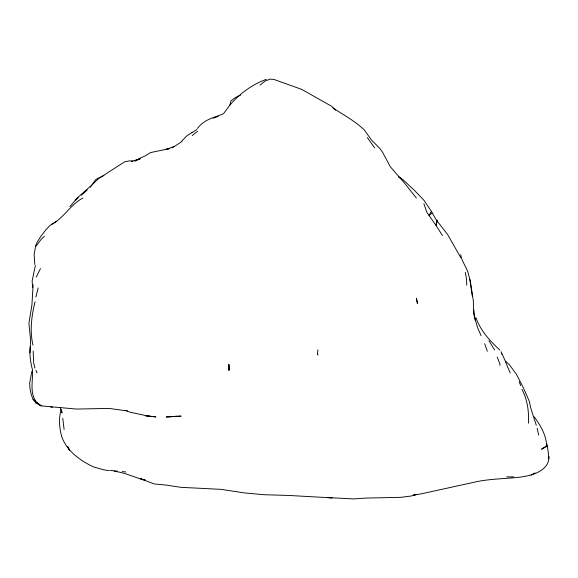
<?xml version="1.0" encoding="UTF-8"?>
<svg xmlns="http://www.w3.org/2000/svg" width="578" height="578" viewBox="0 0 578 578"><rect width="100%" height="100%" fill="white"/><g stroke="black" fill="none" stroke-linecap="round" stroke-linejoin="round"><path stroke-width="0.87" d="M228.491 370.375L228.895 364.588L229.199 370.274L228.758 364.602M546.709 443.485L547.323 446.115L541.499 449.222L546.629 445.811C546.232 434.931 540.452 425.415 534.253 416.846M460.659 254.703C461.8 261.827 466.916 267.404 468.527 274.391L470.348 281.305L473.375 301.109L473.512 313.486L477.544 327.589L481.062 335.637M35.901 401.392C29.377 392.029 33.278 380.1 32.404 369.544C30.461 362.103 29.348 354.386 30.28 346.699M29.926 352.92L30.634 340.406L28.9 323.42L31.913 305.032L33.127 284.86M317.9 349.777L317.365 354.567L318.247 354.979M35.901 296.969L38.162 287.974M35.403 247.435L34.145 254.183L34.81 264.572M398.813 176.911L402.974 179.671L414.903 190.841L424.05 200.407L431.412 211.404L435.826 219.243L436.975 220.225L436.014 225.369L442.466 235.593M35.07 301.795C31.508 315.913 29.666 330.804 32.953 345.145M35.352 265.526L32.13 281.081L32.693 287.425M61.131 409.383C58.58 418.4 59.274 427.893 61.795 436.831M549.1 456.425C549.151 470.925 532.092 475.521 520.648 477.067C505.345 478.88 489.537 478.671 474.314 482.211L421.427 493.807L413.306 495.136L416.406 494.486L411.189 496.018L400.764 497.34L366.25 498.063L353.852 498.922L327.791 497.571L332.213 497.839M31.891 371.228L29.644 383.178L30.034 388.965L31.328 394.976L33.047 399.268L35.901 402.852L41.117 405.879L76.578 409.065L108.874 408.4L127.463 410.958M197.488 128.417C204.366 119.162 213.759 117.847 223.549 113.671L229.936 105.03L230.904 100.933L235.412 97.516L240.484 95.175M499.797 365.361L500.064 364.364L497.196 356.994M436.975 220.225L437.25 221.136L436.014 225.369L426.831 212.321L423.891 203.702M35.171 246.727L37.288 241.929L41.117 235.954L46.327 229.278L50.207 225.312L56.695 221.323M36.262 277.035L40.474 268.582M431.412 211.404L428.963 215.283L432.041 213.224M90.262 187.25L95.869 179.455L103.946 175.517M35.901 246.401L41.117 239.4L44.347 236.25M69.916 206.599L77.604 197.611L92.798 184.209M229.936 105.03C239.581 93.636 252.319 84.402 266.407 79.302M181.846 141.018L186.947 135.736L192.272 132.369M93.239 183.725L98.448 178.681L124.508 161.912L129.725 160.814L132.969 161.016L139.912 158.986M75.306 200.32L78.29 197.676M81.433 195.191L87.271 189.967M192.272 135.541L197.488 131.322M260.035 85.147L265.244 80.949L270.453 79.078L274.145 79.504L301.73 89.388L331.837 106.388L335.551 110.261M172.107 147.903L182.019 141.494M51.543 224.416C63.985 218.007 70.386 204.482 82.813 198.117M191.983 132.629L196.903 129.45M531.074 475.13L535.011 472.97M134.934 161.219L140.151 158.668M135.635 160.279L145.36 155.793L150.576 152.556L169.686 148.604L166.211 149.059M167.938 148.842L174.166 146.415M213.123 118.194L218.332 116.366M131.314 161.558L132.969 161.016M506.74 476.857L513.611 476.915M331.425 497.839L288.762 495.454L263.879 494.71L244.393 492.904L221.02 489.356L180.842 487.319L165.937 485.043L154.124 483.923L140.151 478.613L145.36 480.174C134.703 477.782 125.058 472.313 114.09 471.33M50.756 407.093L52.497 407.201M109.863 470.413L117.211 471.048M122.24 471.54L125.968 472.009M108.874 470.564L103.664 469.827L93.282 466.807C80.176 460.543 67.25 451.447 61.962 437.228M147.823 415.922L149.413 416.341L129.725 412.128L126.004 410.553M35.901 402.852L36.696 403.177M546.629 445.811L547.323 446.115L548.327 452.719L548.551 458.867M333.007 108.014C343.628 114.957 355.073 121.084 364.277 129.913L371.365 139.89L379.919 148.517L382.672 152.44L390.338 166.782L404.549 183.132L416.406 198.109M37.165 402.909L41.117 405.879L33.047 399.268M398.784 176.991L400.764 178.595M499.797 350.073C490.158 341.006 480.513 330.761 476.106 318.008M437.25 221.136L447.675 234.625L460.832 257.752M515.439 372.933L509.536 364.913L505.013 360.542L502.087 353.794M367.341 137.571L374.703 147.946M488.937 340.695L494.587 349.928M515.865 373.294L523.083 387.181L529.441 401.573L530.423 407.02L536.29 425.314M67.583 446.447L69.62 450.37L67.648 446.57M35.901 370.288L37.043 372.882M505.468 361.763L510.222 373.027M521.948 389.341C527.49 399.832 529.015 411.485 528.465 423.197M519.217 381.74L520.648 385.598M484.689 343.751L487.341 351.301M60.307 407.606L61.962 412.988L61.882 411.218M501.126 351.706L501.798 354.328M34.947 368.07L33.654 362.796L33.156 351.048M537.157 428.211L538.667 435.104M475.239 320.241L473.736 309.461M465.326 272.382L466.533 279.102L466.764 285.25M469.82 279.506L470.702 285.019M472.284 296.138L470.81 285.814M64.093 429.49L62.749 418.234M416.406 298.32L417.489 303.696L416.427 298.32M176.637 416.319L166.211 416.998L181.08 416.117L172.865 416.507L176.637 416.319M155.785 416.911L145.36 415.698L155.785 416.911"/></g></svg>
